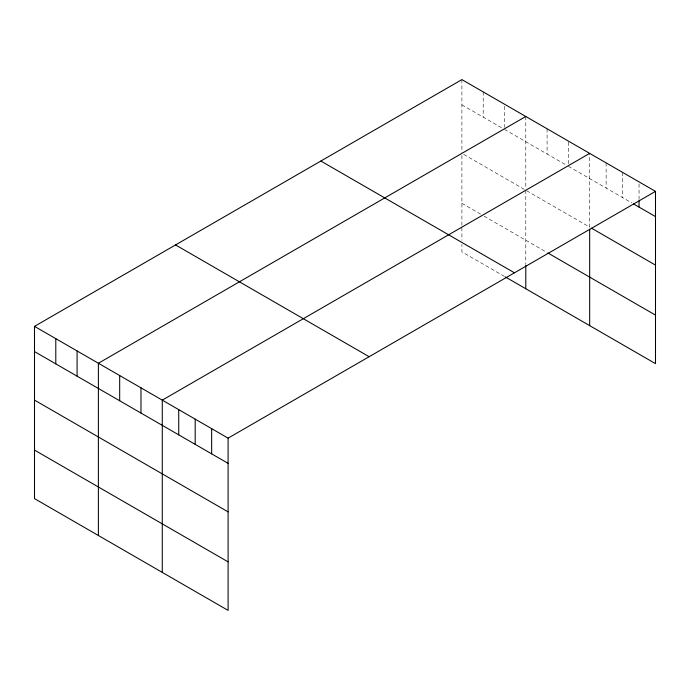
<?xml version="1.0" encoding="UTF-8"?>
<svg xmlns="http://www.w3.org/2000/svg" width="690" height="690" viewBox="0 0 690 690"><rect width="100%" height="100%" fill="white"/><g stroke="black" fill="none" stroke-linecap="round" stroke-linejoin="round"><path stroke-width="0.52" stroke-dasharray="3.45 2.59" d="M461.903 79.609L461.903 152.292M461.903 104.82L502.639 128.34M504.493 129.41L565.602 164.694M568.379 166.299L631.73 202.869M463.749 154.413L524.866 189.698M526.712 190.768L589.674 227.114L589.674 153.378M461.903 203.334L482.267 215.099M484.121 216.168L547.084 252.523M504.493 276.449L461.903 251.859L461.903 244.476M639.043 183.98L639.043 199.738M622.587 172.379L622.587 197.599M606.13 162.883L606.13 188.094M568.379 142.131L568.379 164.194M547.084 128.788L547.084 153.999M525.789 116.489L525.789 188.12M525.789 190.233L525.789 264.486M504.493 106.303L504.493 127.314M483.198 91.899L483.198 117.119M461.903 155.431L461.903 225.492M461.903 227.597L461.903 240.258"/><path stroke-width="1.03" d="M34.5 326.361L228.097 438.141L228.097 610.391L34.5 498.62L34.5 326.361L461.903 79.609L655.5 191.38L655.5 363.639L505.416 276.983M525.789 116.489L98.385 363.251L98.385 535.5M589.674 153.378L162.279 400.131L162.279 572.389M228.097 438.141L655.5 191.38M633.558 203.93L655.5 216.6M591.502 228.174L655.5 265.115M548.007 253.058L655.5 315.114M320.859 161.037L514.455 272.809M175.545 244.933L369.141 356.713M34.5 351.581L228.097 463.352M34.5 400.105L228.097 511.877M34.5 450.096L228.097 561.867M639.043 200.79L639.043 207.095M589.674 229.201L589.674 325.637M525.789 265.538L525.789 288.748M211.649 428.637L211.649 453.856M195.192 419.141L195.192 444.351M178.736 409.636L178.736 434.847M140.984 387.84L140.984 413.051M119.68 375.541L119.68 400.761M77.09 350.951L77.09 376.171M55.795 338.661L55.795 363.872"/></g></svg>
